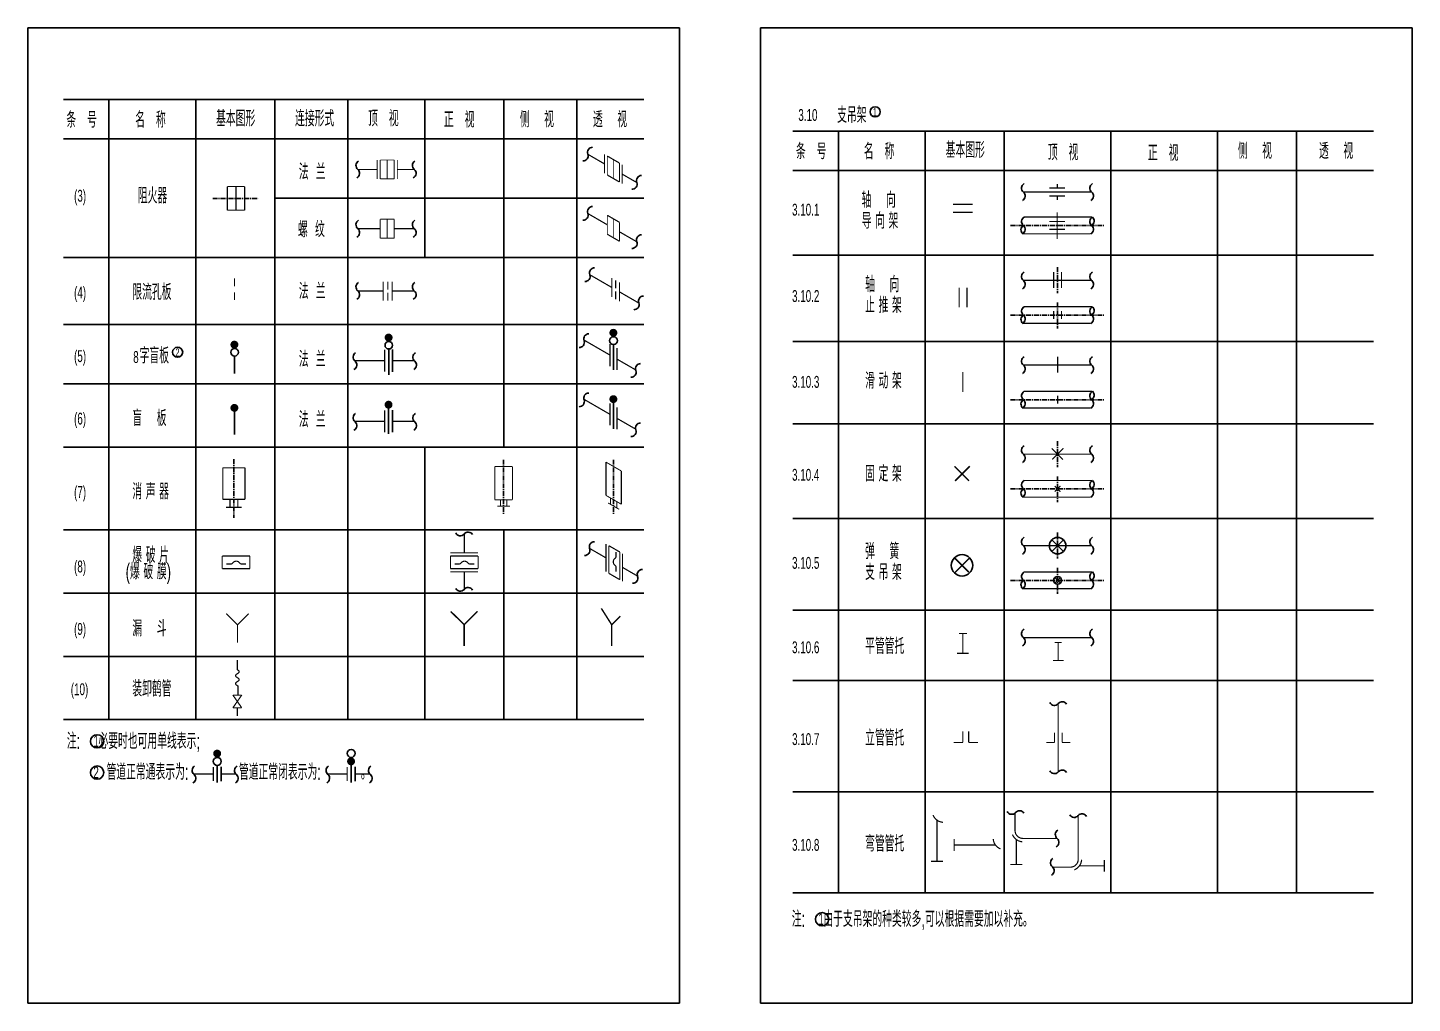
# Model space of a CAD drawing. Header units: inches. Extents: x -18 to 2014, y 4 to 801.
# Drawn here: x 1100.5 to 1451.1, y 5.9 to 252.9 of the extents above; entities that cross this region are included whole.
import ezdxf

# ---------------------------------------------------------------- set-up
doc = ezdxf.new("R2010")
doc.units = ezdxf.units.IN
doc.header["$MEASUREMENT"] = 0
doc.linetypes.add('CENTER', pattern=[2, 1.25, -0.25, 0.25, -0.25])
doc.layers.add('TEXT', color=6, linetype='Continuous')
doc.styles.get("Standard").update_dxf_attribs({"font": 'pdatxt.shx', "bigfont": 'hztxt.shx'})

# ---------------------------------------------------------------- blocks, each defined once
blk = doc.blocks.new('BZH')
at = {"layer": 'TEXT', "color": 6}
for centre, start, end in [((0.53, 0.67), 120.0647, 231.5088), ((-0.56, -0.65), 296.583, 49.036)]:
    blk.add_arc(centre, 0.856, start, end, dxfattribs=at)

msp = doc.modelspace()

# ---------------------------------------------------------------- linework, layer by layer
at = {"color": 3}
for p, q in [((1100.5, 252.89), (1265.5, 252.89)), ((1100.5, 5.89), (1100.5, 252.89)), ((1265.5, 252.89), (1265.5, 5.89)), ((1286.05, 5.89), (1286.05, 252.89)), ((1286.05, 252.89), (1451.05, 252.89)), ((1451.05, 252.89), (1451.05, 5.89)), ((1109.53, 234.72), (1256.53, 234.72)), ((1121.03, 234.72), (1121.03, 77.72)), ((1143.03, 234.72), (1143.03, 77.72)), ((1163.03, 234.72), (1163.03, 77.72)), ((1181.53, 234.72), (1181.53, 77.72)), ((1201.03, 234.72), (1201.03, 194.72)), ((1221.03, 234.72), (1221.03, 146.72)), ((1239.53, 234.72), (1239.53, 77.72)), ((1109.53, 224.72), (1256.53, 224.72)), ((1294.24, 226.73), (1441.24, 226.73)), ((1305.74, 226.73), (1305.74, 33.84)), ((1327.74, 226.73), (1327.74, 33.84)), ((1347.74, 226.73), (1347.74, 33.84)), ((1374.74, 226.73), (1374.74, 33.84)), ((1401.74, 226.73), (1401.74, 33.84)), ((1421.74, 226.73), (1421.74, 33.84)), ((1294.24, 216.73), (1441.24, 216.73)), ((1163.03, 209.72), (1256.53, 209.72)), ((1109.53, 194.72), (1256.53, 194.72)), ((1294.24, 195.3), (1441.24, 195.3)), ((1109.53, 177.72), (1256.53, 177.72)), ((1248.81, 172.69), (1248.81, 166.29)), ((1294.24, 173.47), (1441.24, 173.47)), ((1152.86, 169.75), (1152.86, 165.35)), ((1191.9, 171.53), (1191.9, 164.97)), ((1192.88, 171.4), (1192.88, 165.8)), ((1192.88, 171.4), (1192.88, 165.8)), ((1109.53, 162.72), (1256.53, 162.72)), ((1248.81, 158.35), (1248.81, 151.29)), ((1152.86, 155.64), (1152.86, 149.9)), ((1191.88, 156.45), (1191.88, 150.05)), ((1192.88, 156.05), (1192.88, 150.45)), ((1192.88, 156.05), (1192.88, 150.45)), ((1294.24, 152.6), (1441.24, 152.6)), ((1109.53, 146.72), (1256.53, 146.72)), ((1201.03, 146.72), (1201.03, 77.72)), ((1294.24, 128.6), (1441.24, 128.6)), ((1109.53, 125.72), (1256.53, 125.72)), ((1221.03, 125.72), (1221.03, 77.72)), ((1109.53, 109.72), (1256.53, 109.72)), ((1211.04, 110.67), (1211.04, 110.48)), ((1294.24, 105.43), (1441.24, 105.43)), ((1109.53, 93.72), (1256.53, 93.72)), ((1294.24, 87.63), (1441.24, 87.63)), ((1109.53, 77.72), (1256.53, 77.72)), ((1148.49, 66.15), (1148.49, 61.75)), ((1149.49, 65.75), (1149.49, 62.15)), ((1149.49, 65.75), (1149.49, 62.15)), ((1182.4, 66.15), (1182.4, 61.75)), ((1183.4, 65.75), (1183.4, 62.15)), ((1183.4, 65.75), (1183.4, 62.15)), ((1294.24, 59.45), (1441.24, 59.45)), ((1294.24, 33.84), (1441.24, 33.84)), ((1265.5, 5.89), (1100.5, 5.89)), ((1451.05, 5.89), (1286.05, 5.89))]:
    msp.add_line(p, q, dxfattribs=at)
at = {"color": 3, "linetype": 'CENTER'}
for p, q in [((1147.33, 209.68), (1158.88, 209.68)), ((1349.31, 202.82), (1372.93, 202.82)), ((1361.25, 192.22), (1361.25, 185.66)), ((1361.25, 183.29), (1361.25, 176.73)), ((1349.31, 180.14), (1372.93, 180.14)), ((1349.31, 158.71), (1372.93, 158.71)), ((1361.25, 148.22), (1361.25, 141.66)), ((1152.7, 143.65), (1152.7, 128.79)), ((1220.98, 143.52), (1220.98, 129.62)), ((1248.85, 143.52), (1248.85, 129.62)), ((1361.25, 139.29), (1361.25, 132.73)), ((1349.31, 136.14), (1372.93, 136.14)), ((1361.25, 125.05), (1361.25, 118.49)), ((1361.25, 116.12), (1361.25, 109.56)), ((1349.31, 112.97), (1372.93, 112.97))]:
    msp.add_line(p, q, dxfattribs=at)
at = {"color": 3, "linetype": 'Continuous', "const_width": 0.3}
for points in [[(1242.32, 220.84), (1246.56, 218.39)], [(1184.09, 216.99), (1188.97, 216.99)], [(1194.09, 216.99), (1198.38, 216.99)], [(1250.99, 215.83), (1254.7, 213.69)], [(1242.32, 205.84), (1247.25, 202.99)], [(1184.09, 201.99), (1189.77, 201.99)], [(1193.29, 201.99), (1198.38, 201.99)], [(1250.3, 201.23), (1254.7, 198.69)], [(1242.84, 190.33), (1248.39, 187.12)], [(1184.09, 186.22), (1190.5, 186.22)], [(1192.75, 186.22), (1198.38, 186.22)], [(1250.34, 186), (1255.21, 183.18)]]:
    msp.add_lwpolyline(points, dxfattribs=at)
at = {"color": 3}
for points, const_width in [([(1246.56, 220.79), (1246.56, 215.99)], 0.24), ([(1188.97, 219.39), (1188.97, 214.59)], 0.24), ([(1189.77, 219.39), (1189.77, 214.59)], 0.24), ([(1189.77, 219.39), (1193.29, 219.39)], 0.24), ([(1191.53, 219.39), (1191.53, 214.59)], 0.24), ([(1193.29, 219.39), (1193.29, 214.59)], 0.24), ([(1194.09, 219.39), (1194.09, 214.59)], 0.24), ([(1247.25, 220.39), (1250.3, 218.63)], 0.3), ([(1247.25, 220.39), (1247.25, 215.59)], 0.24), ([(1248.77, 219.51), (1248.77, 214.71)], 0.24), ([(1250.3, 218.63), (1250.3, 213.83)], 0.24), ([(1250.99, 218.23), (1250.99, 213.43)], 0.24), ([(1189.77, 214.59), (1193.29, 214.59)], 0.24), ([(1250.3, 213.83), (1247.25, 215.59)], 0.3), ([(1151.03, 212.68), (1151.03, 206.68)], 0.3), ([(1151.03, 212.68), (1155.43, 212.68)], 0.3), ([(1153.23, 212.68), (1153.23, 206.68)], 0.3), ([(1155.43, 212.68), (1155.43, 206.68)], 0.3), ([(1352.61, 211.29), (1369.9, 211.29)], 0.3), ([(1359.16, 212.29), (1363.16, 212.29)], 0.3), ([(1359.16, 210.29), (1363.16, 210.29)], 0.3), ([(1361.16, 213.29), (1361.16, 212.29)], 0.3), ([(1361.16, 210.29), (1361.16, 209.29)], 0.3), ([(1151.03, 206.68), (1155.43, 206.68)], 0.3), ([(1334.76, 208.16), (1339.76, 208.16)], 0.3), ([(1189.77, 204.39), (1189.77, 199.59)], 0.24), ([(1189.77, 204.39), (1193.29, 204.39)], 0.24), ([(1191.53, 204.39), (1191.53, 199.59)], 0.24), ([(1193.29, 204.39), (1193.29, 199.59)], 0.24), ([(1247.25, 205.39), (1250.3, 203.63)], 0.3), ([(1247.25, 205.39), (1247.25, 200.59)], 0.24), ([(1248.77, 204.51), (1248.77, 199.71)], 0.24), ([(1250.3, 203.63), (1250.3, 198.83)], 0.24), ([(1334.76, 206.16), (1339.76, 206.16)], 0.3), ([(1352.76, 204.94), (1370.05, 204.94)], 0.3), ([(1359.16, 203.82), (1363.16, 203.82)], 0.3), ([(1361.14, 206.13), (1361.14, 199.39)], 0.3), ([(1250.3, 198.83), (1247.25, 200.59)], 0.3), ([(1352.34, 200.7), (1369.63, 200.7)], 0.3), ([(1359.16, 201.82), (1363.16, 201.82)], 0.3), ([(1189.77, 199.59), (1193.29, 199.59)], 0.24), ([(1152.87, 189.41), (1152.87, 187.41)], 0.3), ([(1248.39, 189.52), (1248.39, 184.72)], 0.24), ([(1360.25, 191), (1360.25, 187)], 0.3), ([(1362.25, 191), (1362.25, 187)], 0.3), ([(1152.87, 185.91), (1152.87, 183.91)], 0.3), ([(1190.5, 188.62), (1190.5, 183.82)], 0.24), ([(1191.66, 188.6), (1191.66, 186.6)], 0.3), ([(1191.66, 185.81), (1191.66, 183.81)], 0.3), ([(1192.75, 188.62), (1192.75, 183.82)], 0.24), ([(1249.37, 188.93), (1249.37, 186.93)], 0.3), ([(1249.37, 186.14), (1249.37, 184.14)], 0.3), ([(1250.34, 188.4), (1250.34, 183.6)], 0.24), ([(1336.33, 187.11), (1336.33, 182.11)], 0.3), ([(1338.33, 187.11), (1338.33, 182.11)], 0.3), ([(1352.61, 188.91), (1369.9, 188.91)], 0.3), ([(1352.76, 182.26), (1370.05, 182.26)], 0.3), ([(1360.25, 181.14), (1360.25, 179.14)], 0.3), ([(1362.25, 181.14), (1362.25, 179.14)], 0.3), ([(1352.34, 178.02), (1369.63, 178.02)], 0.3), ([(1241.44, 173.75), (1247.94, 169.99)], 0.3), ([(1247.94, 172.79), (1247.94, 167.19)], 0.3), ([(1249.68, 171.79), (1249.68, 166.19)], 0.3), ([(1183.37, 168.6), (1190.88, 168.6)], 0.3), ([(1190.88, 171.4), (1190.88, 165.8)], 0.3), ([(1192.88, 171.4), (1192.88, 165.8)], 0.3), ([(1192.88, 168.6), (1198.5, 168.6)], 0.3), ([(1249.68, 168.99), (1254.54, 166.19)], 0.3), ([(1361.27, 169.57), (1361.27, 165.57)], 0.3), ([(1337.27, 165.68), (1337.27, 160.68)], 0.3), ([(1352.61, 167.48), (1369.9, 167.48)], 0.3), ([(1241.44, 158.75), (1247.94, 154.99)], 0.3), ([(1247.94, 157.79), (1247.94, 152.19)], 0.3), ([(1352.76, 160.83), (1370.05, 160.83)], 0.3), ([(1361.27, 159.71), (1361.27, 157.71)], 0.3), ([(1190.88, 156.05), (1190.88, 150.45)], 0.3), ([(1192.88, 156.05), (1192.88, 150.45)], 0.3), ([(1249.68, 156.79), (1249.68, 151.19)], 0.3), ([(1352.34, 156.59), (1369.63, 156.59)], 0.3), ([(1183.37, 153.25), (1190.88, 153.25)], 0.3), ([(1192.88, 153.25), (1198.5, 153.25)], 0.3), ([(1249.68, 153.99), (1254.54, 151.19)], 0.3), ([(1352.61, 144.92), (1369.9, 144.92)], 0.3), ([(1359.77, 146.39), (1362.6, 143.57)], 0.3), ([(1362.73, 146.39), (1359.9, 143.57)], 0.3), ([(1149.9, 141.47), (1149.9, 133.47)], 0.3), ([(1149.9, 141.47), (1155.5, 141.47)], 0.3), ([(1155.5, 141.47), (1155.5, 133.47)], 0.3), ([(1218.74, 141.78), (1223.22, 141.78)], 0.24), ([(1218.74, 141.78), (1218.74, 133.36)], 0.24), ([(1223.22, 141.78), (1223.22, 133.36)], 0.24), ([(1246.91, 142.9), (1246.91, 134.48)], 0.3), ([(1246.91, 142.9), (1250.79, 140.66)], 0.24), ([(1250.79, 132.24), (1250.79, 140.66)], 0.3), ([(1335.14, 141.85), (1338.81, 138.17)], 0.39), ([(1338.98, 141.85), (1335.3, 138.17)], 0.39), ([(1352.76, 138.26), (1370.05, 138.26)], 0.3), ([(1361.96, 136.85), (1360.54, 135.44)], 0.3), ([(1360.54, 136.85), (1361.96, 135.44)], 0.3), ([(1149.9, 133.47), (1155.5, 133.47)], 0.3), ([(1151.7, 133.47), (1151.7, 131.47)], 0.3), ([(1153.7, 133.47), (1153.7, 131.47)], 0.3), ([(1218.74, 133.36), (1223.22, 133.36)], 0.24), ([(1220.18, 133.36), (1220.18, 131.76)], 0.24), ([(1221.78, 133.36), (1221.78, 131.76)], 0.24), ([(1246.91, 134.48), (1250.79, 132.24)], 0.24), ([(1248.05, 133.83), (1248.05, 132.23)], 0.24), ([(1352.34, 134.03), (1369.63, 134.03)], 0.3), ([(1150.7, 131.47), (1154.7, 131.47)], 0.3), ([(1219.38, 131.76), (1222.58, 131.76)], 0.24), ([(1247.47, 132.56), (1250.24, 130.96)], 0.24), ([(1249.65, 132.9), (1249.65, 131.3)], 0.24), ([(1211.04, 124.7), (1211.04, 119.93)], 0.3), ([(1359.77, 123.22), (1362.6, 120.39)], 0.3), ([(1362.73, 123.22), (1359.9, 120.39)], 0.3), ([(1149.74, 115.93), (1149.74, 119.13)], 0.3), ([(1149.74, 119.13), (1156.74, 119.13)], 0.3), ([(1156.74, 119.13), (1156.74, 115.93)], 0.3), ([(1207.54, 119.93), (1214.54, 119.93)], 0.3), ([(1207.54, 119.13), (1214.54, 119.13)], 0.3), ([(1207.54, 115.93), (1207.54, 119.13)], 0.3), ([(1214.54, 119.13), (1214.54, 115.93)], 0.3), ([(1242.81, 121.03), (1246.93, 118.65)], 0.3), ([(1246.93, 115.15), (1246.93, 122.15)], 0.3), ([(1250.4, 120.15), (1247.63, 121.75)], 0.3), ([(1247.63, 114.75), (1247.63, 121.75)], 0.3), ([(1249.46, 118.97), (1249.46, 120.15)], 0.3), ([(1250.4, 120.15), (1250.4, 113.15)], 0.3), ([(1251.09, 119.75), (1251.09, 112.75)], 0.3), ([(1352.61, 121.75), (1369.9, 121.75)], 0.3), ([(1156.74, 115.93), (1149.74, 115.93)], 0.3), ([(1150.79, 117.12), (1151.97, 117.12)], 0.3), ([(1154.61, 117.12), (1155.79, 117.12)], 0.3), ([(1214.54, 115.93), (1207.54, 115.93)], 0.3), ([(1208.6, 117.12), (1209.77, 117.12)], 0.3), ([(1212.42, 117.12), (1213.6, 117.12)], 0.3), ([(1249.46, 115.15), (1249.46, 116.33)], 0.3), ([(1251.09, 116.25), (1254.96, 114.02)], 0.3), ([(1335.14, 118.68), (1338.81, 115)], 0.39), ([(1338.98, 118.68), (1335.3, 115)], 0.39), ([(1214.54, 115.13), (1207.54, 115.13)], 0.3), ([(1211.04, 115.13), (1211.04, 110.67)], 0.3), ([(1247.63, 114.75), (1250.4, 113.15)], 0.3), ([(1352.76, 115.09), (1370.05, 115.09)], 0.3), ([(1361.96, 113.68), (1360.54, 112.27)], 0.3), ([(1360.54, 113.68), (1361.96, 112.27)], 0.3), ([(1352.34, 110.85), (1369.63, 110.85)], 0.3), ([(1211, 101.72), (1207.6, 105.11)], 0.36), ([(1211, 101.72), (1214.39, 105.11)], 0.36), ([(1248.36, 101.72), (1245.74, 105.86)], 0.36), ([(1153.61, 101.72), (1150.78, 104.55)], 0.3), ([(1153.61, 101.72), (1156.43, 104.55)], 0.3), ([(1153.61, 97.22), (1153.61, 101.72)], 0.3), ([(1211, 96.32), (1211, 101.72)], 0.36), ([(1248.36, 101.72), (1250.53, 103.89)], 0.36), ([(1248.36, 96.32), (1248.36, 101.72)], 0.36), ([(1336.27, 99.51), (1338.27, 99.51)], 0.3), ([(1337.27, 99.51), (1337.27, 94.49)], 0.3), ([(1352.61, 98.48), (1369.9, 98.48)], 0.3), ([(1360.52, 97.21), (1362.32, 97.21)], 0.27), ([(1361.42, 97.21), (1361.42, 92.69)], 0.27), ([(1153.57, 90.41), (1153.57, 92.78)], 0.3), ([(1335.77, 94.49), (1338.77, 94.49)], 0.3), ([(1360.07, 92.69), (1362.77, 92.69)], 0.27), ([(1153.84, 87.51), (1153.32, 87.18)], 0.3), ([(1153.84, 89.51), (1153.33, 89.18)], 0.3), ([(1153.33, 88.51), (1153.84, 88.18)], 0.3), ([(1153.61, 90.33), (1153.84, 90.18)], 0.3), ([(1153.32, 86.5), (1153.71, 86.24)], 0.3), ([(1153.76, 83.92), (1153.76, 86.16)], 0.3), ([(1154.69, 83.92), (1152.45, 80.71)], 0.3), ([(1154.69, 80.71), (1152.45, 83.92)], 0.3), ([(1152.45, 83.92), (1154.69, 83.92)], 0.3), ([(1152.45, 80.71), (1154.69, 80.71)], 0.3), ([(1153.57, 78.61), (1153.57, 80.71)], 0.3), ([(1361.41, 81.75), (1361.41, 64.47)], 0.3), ([(1337.27, 74.71), (1337.27, 71.92)], 0.3), ([(1338.74, 74.71), (1338.74, 71.92)], 0.3), ([(1360.47, 74.43), (1360.47, 71.92)], 0.27), ([(1362.38, 74.43), (1362.38, 71.92)], 0.27), ([(1334.95, 71.92), (1337.27, 71.92)], 0.3), ([(1341.06, 71.92), (1338.74, 71.92)], 0.3), ([(1358.38, 71.92), (1360.47, 71.92)], 0.27), ([(1364.46, 71.92), (1362.38, 71.92)], 0.27), ([(1142.61, 63.95), (1147.49, 63.95)], 0.3), ([(1147.49, 65.75), (1147.49, 62.15)], 0.3), ([(1149.49, 65.75), (1149.49, 62.15)], 0.3), ([(1149.49, 63.95), (1153.36, 63.95)], 0.3), ([(1176.51, 63.95), (1181.4, 63.95)], 0.3), ([(1181.4, 65.75), (1181.4, 62.15)], 0.3), ([(1183.4, 65.75), (1183.4, 62.15)], 0.3), ([(1183.4, 63.95), (1187.26, 63.95)], 0.3), ([(1350.48, 54.17), (1350.48, 49.63)], 0.3), ([(1366.47, 42.35), (1366.47, 53.44)], 0.3), ([(1330.73, 52.26), (1330.73, 41.85)], 0.3), ([(1335.08, 44.48), (1335.08, 47.48)], 0.3), ([(1345.5, 45.98), (1335.08, 45.98)], 0.3), ([(1350.82, 47.33), (1350.82, 41.04)], 0.3), ([(1352.48, 47.63), (1361.15, 47.63)], 0.3), ([(1373.06, 39.2), (1373.06, 42.2)], 0.3), ([(1329.23, 41.85), (1332.23, 41.85)], 0.3), ([(1349.32, 41.04), (1352.32, 41.04)], 0.3), ([(1359.93, 40.35), (1364.47, 40.35)], 0.3), ([(1366.78, 40.7), (1373.06, 40.7)], 0.3)]:
    msp.add_lwpolyline(points, dxfattribs=dict(at, const_width=const_width))
at = {"color": 3, "const_width": 1}
for points in [[(1191.38, 174.44, 1), (1192.38, 174.44, 1)], [(1248.28, 175.65, 1), (1249.28, 175.65, 1)], [(1152.33, 172.65, 1), (1153.33, 172.65, 1)], [(1191.36, 157.44, 1), (1192.36, 157.44, 1)], [(1248.28, 158.85, 1), (1249.28, 158.85, 1)], [(1152.33, 156.64, 1), (1153.33, 156.64, 1)], [(1147.97, 69.11, 1), (1148.97, 69.11, 1)], [(1181.87, 67.14, 1), (1182.87, 67.14, 1)]]:
    msp.add_lwpolyline(points, format="xyb", close=True, dxfattribs=at)
at = {"color": 3, "const_width": 0.3}
for points in [[(1151.97, 117.12, 0.248994), (1152.38, 117.34, 0.248994)], [(1154.2, 117.34, 0.530903), (1152.38, 117.34, 0.530903)], [(1154.2, 117.34, 0.248994), (1154.61, 117.12, 0.248994)], [(1209.77, 117.12, 0.248994), (1210.19, 117.34, 0.248994)], [(1212, 117.34, 0.530903), (1210.19, 117.34, 0.530903)], [(1212, 117.34, 0.248994), (1212.42, 117.12, 0.248994)], [(1249.24, 118.56, 0.530903), (1249.24, 116.74, 0.530903)], [(1249.24, 118.56, 0.248994), (1249.46, 118.97, 0.248994)], [(1249.46, 116.33, 0.248994), (1249.24, 116.74, 0.248994)], [(1153.33, 89.18, 0.551592), (1153.33, 88.51, 0.551592)], [(1153.57, 90.41, 0.257508), (1153.61, 90.33, 0.257508)], [(1153.84, 89.51, 0.551592), (1153.84, 90.18, 0.551592)], [(1153.84, 87.51, 0.551592), (1153.84, 88.18, 0.551592)], [(1153.32, 87.18, 0.546597), (1153.32, 86.5, 0.546597)], [(1153.76, 86.16, 0.25342), (1153.71, 86.24, 0.25342)], [(1329.72, 53.56, 0.290762), (1332.25, 51.71, 0.290762)], [(1350.48, 49.63, 0.414214), (1352.48, 47.63, 0.414214)], [(1346.79, 44.98, -0.290762), (1344.95, 47.5, -0.290762)], [(1349.82, 48.62, 0.290762), (1352.35, 46.78, 0.290762)], [(1364.47, 40.35, 0.414214), (1366.47, 42.35, 0.414214)], [(1365.48, 39.7, 0.290762), (1367.33, 42.22, 0.290762)]]:
    msp.add_lwpolyline(points, format="xyb", dxfattribs=at)
at = {"color": 3}
for centre, radius in [((1315.05, 231.57), 1.28), ((1138.46, 170.72), 1.28), ((1191.92, 172.5), 0.954), ((1248.81, 173.66), 1), ((1152.88, 170.71), 0.954), ((1361.25, 121.75), 2.09), ((1337.06, 116.76), 2.72), ((1361.25, 112.97), 1), ((1118.07, 72.21), 1.68), ((1182.4, 69.16), 1), ((1148.49, 67.12), 1), ((1118.07, 64.29), 1.68), ((1301.62, 27.16), 1.68)]:
    msp.add_circle(centre, radius, dxfattribs=at)
at = {"layer": 'TEXT', "color": 3}
for centre, start, end in [((1353.41, 203.82), 120.0647, 231.5088), ((1370.7, 203.82), 120.0647, 231.5088), ((1369.21, 203.97), 296.583, 49.036), ((1353.25, 201.71), 120.0647, 231.5088), ((1351.77, 201.85), 296.583, 49.036), ((1369.05, 201.85), 296.583, 49.036), ((1353.25, 179.03), 120.0647, 231.5088), ((1353.41, 181.15), 120.0647, 231.5088), ((1351.77, 179.17), 296.583, 49.036), ((1370.7, 181.15), 120.0647, 231.5088), ((1369.05, 179.17), 296.583, 49.036), ((1369.21, 181.29), 296.583, 49.036), ((1353.25, 157.6), 120.0647, 231.5088), ((1353.41, 159.72), 120.0647, 231.5088), ((1351.77, 157.74), 296.583, 49.036), ((1370.7, 159.72), 120.0647, 231.5088), ((1369.05, 157.74), 296.583, 49.036), ((1369.21, 159.86), 296.583, 49.036), ((1353.41, 137.15), 120.0647, 231.5088), ((1370.7, 137.15), 120.0647, 231.5088), ((1369.21, 137.29), 296.583, 49.036), ((1353.25, 135.03), 120.0647, 231.5088), ((1351.77, 135.17), 296.583, 49.036), ((1369.05, 135.17), 296.583, 49.036), ((1353.25, 111.86), 120.0647, 231.5088), ((1353.41, 113.98), 120.0647, 231.5088), ((1351.77, 112), 296.583, 49.036), ((1370.7, 113.98), 120.0647, 231.5088), ((1369.05, 112), 296.583, 49.036), ((1369.21, 114.12), 296.583, 49.036)]:
    msp.add_arc(centre, 1.28, start, end, dxfattribs=at)

# ---------------------------------------------------------------- block references
at = {"color": 3, "yscale": 1.5, "zscale": 1.5}
for p, xscale, rotation in [((1242.34, 220.86), 1.499999999999927, 329.9999999999984), ((1254.72, 213.71), 1.499999999999927, 329.9999999999984), ((1242.34, 205.86), 1.499999999999927, 329.9999999999984), ((1254.72, 198.71), 1.499999999999927, 329.9999999999984), ((1242.85, 190.35), 1.499999999999927, 329.9999999999984), ((1255.23, 183.2), 1.499999999999927, 329.9999999999984), ((1241.37, 173.64), 1.499999999999927, 329.9999999999984), ((1254.48, 166.08), 1.499999999999927, 329.9999999999984), ((1241.37, 158.64), 1.499999999999927, 329.9999999999984), ((1254.48, 151.08), 1.499999999999927, 329.9999999999984), ((1210.99, 124.7), 1.5, 270), ((1242.78, 120.99), 1.499999999999927, 329.9999999999984), ((1254.93, 113.97), 1.499999999999927, 329.9999999999984), ((1210.99, 110.67), 1.5, 270), ((1361.41, 81.75), 1.5, 270), ((1361.41, 64.47), 1.5, 270), ((1350.59, 54.17), 1.5, 270), ((1366.47, 53.44), 1.5, 90)]:
    msp.add_blockref('BZH', p, dxfattribs=dict(at, xscale=xscale, rotation=rotation))
at = {"color": 3, "xscale": 1.5, "yscale": 1.5, "zscale": 1.5}
for p in [(1184.09, 217.01), (1198.38, 217.01), (1352.61, 211.29), (1369.9, 211.29), (1184.09, 202.01), (1198.38, 202.01), (1352.61, 188.91), (1369.9, 188.91), (1184.09, 186.25), (1198.38, 186.25), (1183.37, 168.48), (1198.5, 168.48), (1352.61, 167.48), (1369.9, 167.48), (1183.37, 153.12), (1198.5, 153.12), (1352.61, 144.92), (1369.9, 144.92), (1352.61, 121.75), (1369.9, 121.75), (1352.61, 98.48), (1369.9, 98.48), (1142.61, 63.83), (1153.36, 63.83), (1176.51, 63.83), (1187.26, 63.83), (1361.15, 47.63), (1359.93, 40.46)]:
    msp.add_blockref('BZH', p, dxfattribs=at)

# ---------------------------------------------------------------- texts
at = {"color": 3, "width": 0.62}
for s, height, p in [('条   号', 4, (1110.29, 227.58)), ('名   称', 4, (1127.73, 227.58)), ('基本图形', 4, (1148.19, 227.91)), ('连接形式', 4, (1168.19, 227.91)), ('顶   视', 4, (1186.69, 227.91)), ('正   视', 4, (1205.88, 227.61)), ('侧    视', 4, (1225.1, 227.68)), ('透    视', 4, (1243.6, 227.68)), ('3.10', 3, (1295.61, 229.29)), ('支吊架', 4, (1305.43, 228.78)), ('1', 2.1, (1314.49, 230.46)), ('条   号', 4, (1295, 219.59)), ('名   称', 4, (1312.2, 219.59)), ('基本图形', 4, (1332.91, 219.92)), ('顶   视', 4, (1358.79, 219.33)), ('正   视', 4, (1384.12, 219.17)), ('侧    视', 4, (1406.88, 219.69)), ('透    视', 4, (1427.43, 219.69)), ('法  兰', 4, (1169.14, 214.41)), ('(3)', 3, (1112.24, 208.84)), ('阻火器', 4, (1128.38, 208.37)), ('轴    向', 4, (1311.64, 207.28)), ('3.10.1', 3, (1294.02, 205.32)), ('螺  纹', 4, (1168.93, 199.83)), ('导 向 架', 4, (1311.64, 202.01)), ('轴    向', 4, (1312.52, 185.91)), ('(4)', 3, (1112.24, 184.33)), ('限流孔板', 4, (1126.99, 183.97)), ('法  兰', 4, (1169.14, 184.17)), ('3.10.2', 3, (1294.02, 183.46)), ('止 推 架', 4, (1312.52, 180.63)), ('  字盲板', 4, (1126.99, 167.88)), ('(5)', 3, (1112.24, 168.24)), ('8', 3, (1127.21, 168.01)), ('2', 2.1, (1137.9, 169.61)), ('法  兰', 4, (1169.14, 166.97)), ('滑 动 架', 4, (1312.52, 161.52)), ('3.10.3', 3, (1294.02, 161.72)), ('(6)', 3, (1112.24, 152.42)), ('盲    板', 4, (1126.99, 152.06)), ('法  兰', 4, (1169.14, 151.71)), ('3.10.4', 3, (1294.02, 138.19)), ('固 定 架', 4, (1312.52, 138)), ('(7)', 3, (1112.24, 133.84)), ('消 声 器', 4, (1126.99, 133.48)), ('弹    簧', 4, (1312.52, 118.34)), ('爆 破 片', 4, (1126.99, 117.39)), ('(8)', 3, (1112.24, 114.97)), ('(爆 破 膜)', 4, (1125.3, 113.22)), ('3.10.5', 3, (1294.02, 115.89)), ('支 吊 架', 4, (1312.52, 113.06)), ('(9)', 3, (1112.24, 99.16)), ('漏    斗', 4, (1126.99, 98.8)), ('平管管托', 4, (1312.52, 94.33)), ('3.10.6', 3, (1294.02, 94.52)), ('装卸鹤管', 4, (1126.99, 83.54)), ('(10)', 3, (1111.41, 83.9)), ('注:     必要时也可用单线表示;', 4, (1110.4, 70.28)), ('1', 3, (1117.13, 70.78)), ('3.10.7', 3, (1294.02, 71.28)), ('立管管托', 4, (1312.52, 71.09)), ('管道正常通表示为:', 4, (1120.46, 62.45)), ('管道正常闭表示为:           。', 4, (1153.98, 62.45)), ('2', 3, (1117.13, 62.85)), ('3.10.8', 3, (1294.02, 44.5)), ('弯管管托', 4, (1312.52, 44.31)), ('注:     由于支吊架的种类较多,可以根据需要加以补充。', 4, (1293.95, 25.23)), ('1', 3, (1300.69, 25.73))]:
    msp.add_text(s, height=height, dxfattribs=at).set_placement(p)

doc.saveas('drawing.dxf')
